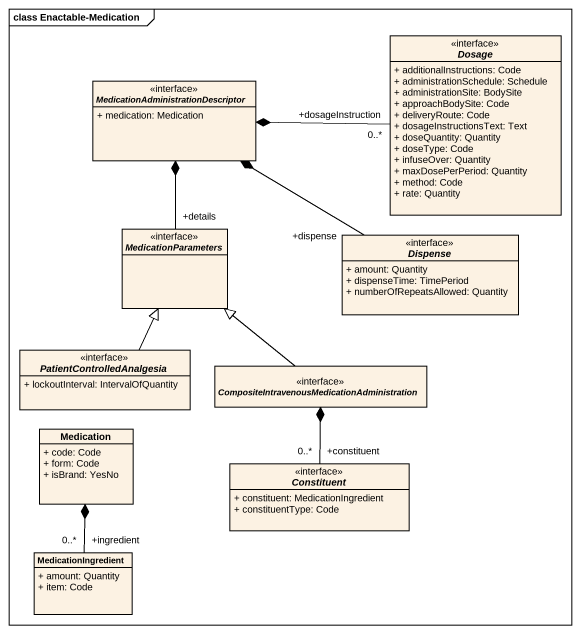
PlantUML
@startuml
mainframe class Enactable-Medication
hide circle
hide empty members
skinparam classAttributeIconSize 0
interface Dosage {
  + additionalInstructions: Code
  + administrationSchedule: Schedule
  + administrationSite: BodySite
  + approachBodySite: Code
  + deliveryRoute: Code
  + dosageInstructionsText: Text
  + doseQuantity: Quantity
  + doseType: Code
  + infuseOver: Quantity
  + maxDosePerPeriod: Quantity
  + method: Code
  + rate: Quantity
}
interface "MedicationAdministrationDescriptor" as MedicationAdministrationDesc {
  + medication: Medication
}
interface MedicationParameters
interface Dispense {
  + amount: Quantity
  + dispenseTime: TimePeriod
  + numberOfRepeatsAllowed: Quantity
}
interface PatientControlledAnalgesia {
  + lockoutInterval: IntervalOfQuantity
}
interface "CompositeIntravenousMedicationAdministration" as CompositeIntravenousMedicati
class Medication {
  + code: Code
  + form: Code
  + isBrand: YesNo
}
interface Constituent {
  + constituent: MedicationIngredient
  + constituentType: Code
}
class MedicationIngredient {
  + amount: Quantity
  + item: Code
}
Dosage "+dosageInstruction\n0..*" -left-* MedicationAdministrationDesc
MedicationParameters "+details" -up-* MedicationAdministrationDesc
Dispense "+dispense" -up-* MedicationAdministrationDesc
PatientControlledAnalgesia -up-|> MedicationParameters
CompositeIntravenousMedicati -up-|> MedicationParameters
Constituent "+constituent\n0..*" -up-* CompositeIntravenousMedicati
MedicationIngredient "+ingredient\n0..*" -up-* Medication
@enduml
